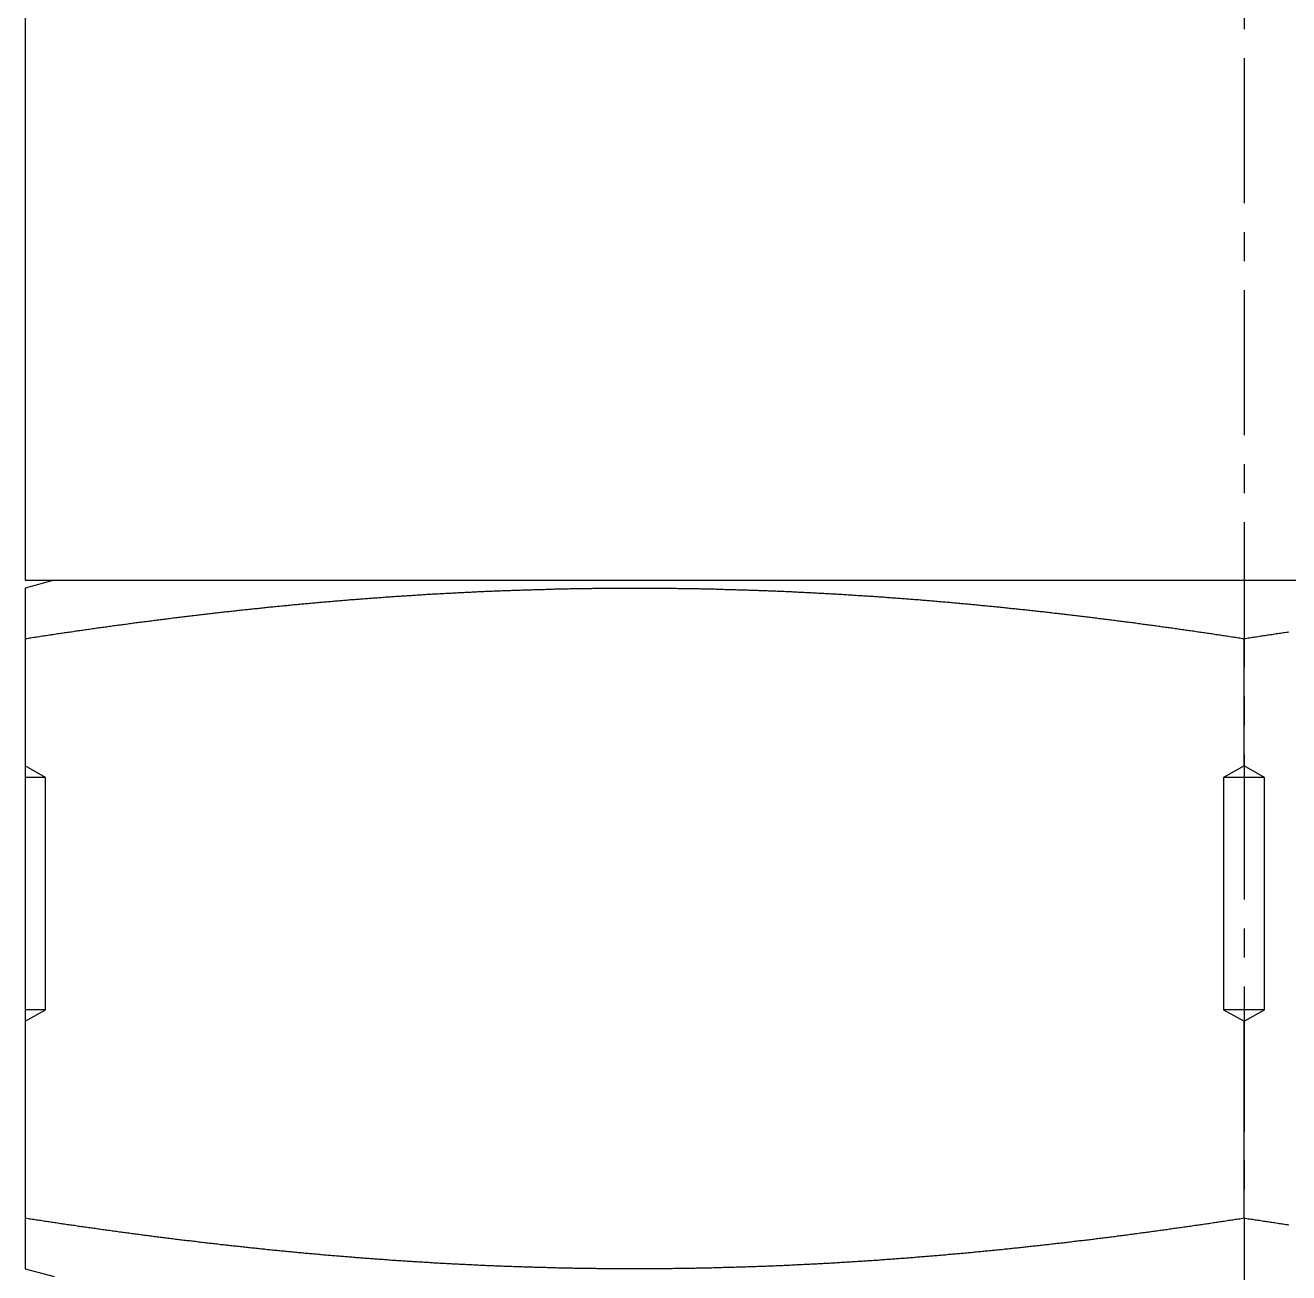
# Model space of a CAD drawing. Extents: x 0 to 125, y -16 to 90.
# Drawn here: x 102.9 to 113.79, y 15.21 to 25.96 of the extents above; entities that cross this region are included whole.
import ezdxf

# ---------------------------------------------------------------- set-up
doc = ezdxf.new("R2010")
doc.units = 0
doc.linetypes.add('CENTER', pattern=[2, 1.25, -0.25, 0.25, -0.25])
doc.layers.get('0').update_dxf_attribs({"linetype": 'CONTINUOUS'})
doc.layers.add('CENTER', color=1, linetype='CENTER')

msp = doc.modelspace()

# ---------------------------------------------------------------- linework, layer by layer
at = {"color": 7, "linetype": 'CONTINUOUS'}
for p, q in [((102.901, 31.377), (102.901, 21.177)), ((102.901, 21.177), (123.901, 21.177)), ((103.151, 21.177), (102.901, 21.11)), ((102.901, 21.11), (102.901, 15.244)), ((113.401, 19.577), (113.401, 20.675)), ((103.076, 19.477), (102.901, 19.577)), ((113.401, 19.577), (113.225, 19.477)), ((113.576, 19.477), (113.401, 19.577)), ((103.076, 19.477), (102.901, 19.477)), ((103.076, 17.477), (103.076, 19.477)), ((113.225, 19.477), (113.225, 17.477)), ((113.576, 19.477), (113.225, 19.477)), ((113.576, 17.477), (113.576, 19.477)), ((102.901, 17.377), (103.076, 17.477)), ((103.076, 17.477), (102.901, 17.477)), ((113.225, 17.477), (113.401, 17.377)), ((113.576, 17.477), (113.225, 17.477)), ((113.401, 17.377), (113.576, 17.477)), ((113.401, 15.679), (113.401, 17.377)), ((102.901, 15.244), (103.151, 15.177))]:
    msp.add_line(p, q, dxfattribs=at)
at = {"color": 7}
for points in [[(102.901, 20.674, 0), (102.913, 20.676, 0), (102.925, 20.678, 0), (102.937, 20.68, 0), (102.949, 20.682, 0), (102.961, 20.684, 0), (102.973, 20.686, 0), (102.985, 20.688, 0), (102.997, 20.689, 0), (103.009, 20.691, 0), (103.021, 20.693, 0), (103.033, 20.695, 0), (103.046, 20.697, 0), (103.058, 20.699, 0), (103.07, 20.7, 0), (103.082, 20.702, 0), (103.094, 20.704, 0), (103.106, 20.706, 0), (103.118, 20.708, 0), (103.13, 20.709, 0), (103.142, 20.711, 0), (103.154, 20.713, 0), (103.166, 20.715, 0), (103.179, 20.717, 0), (103.191, 20.718, 0), (103.203, 20.72, 0), (103.215, 20.722, 0), (103.227, 20.724, 0), (103.239, 20.726, 0), (103.251, 20.727, 0), (103.263, 20.729, 0), (103.275, 20.731, 0), (103.287, 20.733, 0), (103.299, 20.734, 0), (103.312, 20.736, 0), (103.324, 20.738, 0), (103.336, 20.74, 0), (103.348, 20.741, 0), (103.36, 20.743, 0), (103.372, 20.745, 0), (103.384, 20.747, 0), (103.396, 20.748, 0), (103.408, 20.75, 0), (103.42, 20.752, 0), (103.432, 20.754, 0), (103.445, 20.755, 0), (103.457, 20.757, 0), (103.469, 20.759, 0), (103.481, 20.761, 0), (103.493, 20.762, 0), (103.505, 20.764, 0), (103.517, 20.766, 0), (103.529, 20.767, 0), (103.541, 20.769, 0), (103.553, 20.771, 0), (103.566, 20.772, 0), (103.578, 20.774, 0), (103.59, 20.776, 0), (103.602, 20.777, 0), (103.614, 20.779, 0), (103.626, 20.781, 0), (103.638, 20.782, 0), (103.65, 20.784, 0), (103.662, 20.786, 0), (103.675, 20.787, 0), (103.687, 20.789, 0), (103.699, 20.791, 0), (103.711, 20.792, 0), (103.723, 20.794, 0), (103.735, 20.796, 0), (103.747, 20.797, 0), (103.759, 20.799, 0), (103.771, 20.8, 0), (103.784, 20.802, 0), (103.796, 20.804, 0), (103.808, 20.805, 0), (103.82, 20.807, 0), (103.832, 20.809, 0), (103.844, 20.81, 0), (103.856, 20.812, 0), (103.868, 20.813, 0), (103.88, 20.815, 0), (103.893, 20.817, 0), (103.905, 20.818, 0), (103.917, 20.82, 0), (103.929, 20.821, 0), (103.941, 20.823, 0), (103.953, 20.825, 0), (103.965, 20.826, 0), (103.977, 20.828, 0), (103.99, 20.829, 0), (104.002, 20.831, 0), (104.014, 20.832, 0), (104.026, 20.834, 0), (104.038, 20.835, 0), (104.05, 20.837, 0), (104.062, 20.838, 0), (104.074, 20.84, 0), (104.087, 20.842, 0), (104.099, 20.843, 0), (104.111, 20.845, 0), (104.123, 20.846, 0), (104.135, 20.848, 0), (104.147, 20.849, 0), (104.159, 20.851, 0), (104.171, 20.852, 0), (104.184, 20.854, 0), (104.196, 20.855, 0), (104.208, 20.857, 0), (104.22, 20.858, 0), (104.232, 20.86, 0), (104.244, 20.861, 0), (104.256, 20.863, 0), (104.268, 20.864, 0), (104.281, 20.866, 0), (104.293, 20.867, 0), (104.305, 20.869, 0), (104.317, 20.87, 0), (104.329, 20.871, 0), (104.341, 20.873, 0), (104.353, 20.874, 0), (104.366, 20.876, 0), (104.378, 20.877, 0), (104.39, 20.879, 0), (104.402, 20.88, 0), (104.414, 20.881, 0), (104.426, 20.883, 0), (104.438, 20.884, 0), (104.45, 20.886, 0), (104.463, 20.887, 0), (104.475, 20.889, 0), (104.487, 20.89, 0), (104.499, 20.891, 0), (104.511, 20.893, 0), (104.523, 20.894, 0), (104.535, 20.896, 0), (104.548, 20.897, 0), (104.56, 20.898, 0), (104.572, 20.9, 0), (104.584, 20.901, 0), (104.596, 20.902, 0), (104.608, 20.904, 0), (104.62, 20.905, 0), (104.633, 20.907, 0), (104.645, 20.908, 0), (104.657, 20.909, 0), (104.669, 20.911, 0), (104.681, 20.912, 0), (104.693, 20.913, 0), (104.705, 20.915, 0), (104.718, 20.916, 0), (104.73, 20.917, 0), (104.742, 20.919, 0), (104.754, 20.92, 0), (104.766, 20.921, 0), (104.778, 20.922, 0), (104.791, 20.924, 0), (104.803, 20.925, 0), (104.815, 20.926, 0), (104.827, 20.928, 0), (104.839, 20.929, 0), (104.851, 20.93, 0), (104.863, 20.932, 0), (104.876, 20.933, 0), (104.888, 20.934, 0), (104.9, 20.935, 0), (104.912, 20.937, 0), (104.924, 20.938, 0), (104.936, 20.939, 0), (104.949, 20.94, 0), (104.961, 20.942, 0), (104.973, 20.943, 0), (104.985, 20.944, 0), (104.997, 20.945, 0), (105.009, 20.947, 0), (105.021, 20.948, 0), (105.034, 20.949, 0), (105.046, 20.95, 0), (105.058, 20.951, 0), (105.07, 20.953, 0), (105.082, 20.954, 0), (105.094, 20.955, 0), (105.107, 20.956, 0), (105.119, 20.957, 0), (105.131, 20.959, 0), (105.143, 20.96, 0), (105.155, 20.961, 0), (105.167, 20.962, 0), (105.18, 20.963, 0), (105.192, 20.965, 0), (105.204, 20.966, 0), (105.216, 20.967, 0), (105.228, 20.968, 0), (105.24, 20.969, 0), (105.253, 20.97, 0), (105.265, 20.971, 0), (105.277, 20.973, 0), (105.289, 20.974, 0), (105.301, 20.975, 0), (105.313, 20.976, 0), (105.326, 20.977, 0), (105.338, 20.978, 0), (105.35, 20.979, 0), (105.362, 20.98, 0), (105.374, 20.982, 0), (105.386, 20.983, 0), (105.399, 20.984, 0), (105.411, 20.985, 0), (105.423, 20.986, 0), (105.435, 20.987, 0), (105.447, 20.988, 0), (105.459, 20.989, 0), (105.472, 20.99, 0), (105.484, 20.991, 0), (105.496, 20.992, 0), (105.508, 20.993, 0), (105.52, 20.994, 0), (105.533, 20.995, 0), (105.545, 20.997, 0), (105.557, 20.997, 0), (105.569, 20.999, 0), (105.581, 21, 0), (105.593, 21.001, 0), (105.606, 21.002, 0), (105.618, 21.003, 0), (105.63, 21.004, 0), (105.642, 21.005, 0), (105.654, 21.006, 0), (105.666, 21.007, 0), (105.679, 21.008, 0), (105.691, 21.009, 0), (105.703, 21.01, 0), (105.715, 21.011, 0), (105.727, 21.012, 0), (105.74, 21.012, 0), (105.752, 21.014, 0), (105.764, 21.015, 0), (105.776, 21.015, 0), (105.788, 21.016, 0), (105.801, 21.017, 0), (105.813, 21.018, 0), (105.825, 21.019, 0), (105.837, 21.02, 0), (105.849, 21.021, 0), (105.861, 21.022, 0), (105.874, 21.023, 0), (105.886, 21.024, 0), (105.898, 21.025, 0), (105.91, 21.026, 0), (105.922, 21.026, 0), (105.935, 21.027, 0), (105.947, 21.028, 0), (105.959, 21.029, 0), (105.971, 21.03, 0), (105.983, 21.031, 0), (105.995, 21.032, 0), (106.008, 21.033, 0), (106.02, 21.034, 0), (106.032, 21.034, 0), (106.044, 21.035, 0), (106.056, 21.036, 0), (106.069, 21.037, 0), (106.081, 21.038, 0), (106.093, 21.039, 0), (106.105, 21.04, 0), (106.117, 21.04, 0), (106.13, 21.041, 0), (106.142, 21.042, 0), (106.154, 21.043, 0), (106.166, 21.044, 0), (106.178, 21.044, 0), (106.191, 21.045, 0), (106.203, 21.046, 0), (106.215, 21.047, 0), (106.227, 21.047, 0), (106.239, 21.048, 0), (106.252, 21.049, 0), (106.264, 21.05, 0), (106.276, 21.051, 0), (106.288, 21.051, 0), (106.3, 21.052, 0), (106.313, 21.053, 0), (106.325, 21.054, 0), (106.337, 21.054, 0), (106.349, 21.055, 0), (106.361, 21.056, 0), (106.374, 21.056, 0), (106.386, 21.057, 0), (106.398, 21.058, 0), (106.41, 21.059, 0), (106.422, 21.059, 0), (106.435, 21.06, 0), (106.447, 21.061, 0), (106.459, 21.061, 0), (106.471, 21.062, 0), (106.483, 21.063, 0), (106.496, 21.064, 0), (106.508, 21.064, 0), (106.52, 21.065, 0), (106.532, 21.066, 0), (106.544, 21.066, 0), (106.557, 21.067, 0), (106.569, 21.067, 0), (106.581, 21.068, 0), (106.593, 21.069, 0), (106.605, 21.069, 0), (106.618, 21.07, 0), (106.63, 21.071, 0), (106.642, 21.071, 0), (106.654, 21.072, 0), (106.666, 21.073, 0), (106.679, 21.073, 0), (106.691, 21.074, 0), (106.703, 21.074, 0), (106.715, 21.075, 0), (106.727, 21.076, 0), (106.74, 21.076, 0), (106.752, 21.077, 0), (106.764, 21.077, 0), (106.776, 21.078, 0), (106.788, 21.078, 0), (106.801, 21.079, 0), (106.813, 21.079, 0), (106.825, 21.08, 0), (106.837, 21.081, 0), (106.85, 21.081, 0), (106.862, 21.082, 0), (106.874, 21.082, 0), (106.886, 21.083, 0), (106.898, 21.083, 0), (106.911, 21.084, 0), (106.923, 21.084, 0), (106.935, 21.085, 0), (106.947, 21.085, 0), (106.959, 21.086, 0), (106.972, 21.086, 0), (106.984, 21.087, 0), (106.996, 21.087, 0), (107.008, 21.088, 0), (107.02, 21.088, 0), (107.033, 21.089, 0), (107.045, 21.089, 0), (107.057, 21.09, 0), (107.069, 21.09, 0), (107.082, 21.09, 0), (107.094, 21.091, 0), (107.106, 21.091, 0), (107.118, 21.092, 0), (107.13, 21.092, 0), (107.143, 21.093, 0), (107.155, 21.093, 0), (107.167, 21.093, 0), (107.179, 21.094, 0), (107.191, 21.094, 0), (107.204, 21.095, 0), (107.216, 21.095, 0), (107.228, 21.095, 0), (107.24, 21.096, 0), (107.253, 21.096, 0), (107.265, 21.096, 0), (107.277, 21.097, 0), (107.289, 21.097, 0), (107.301, 21.098, 0), (107.314, 21.098, 0), (107.326, 21.098, 0), (107.338, 21.099, 0), (107.35, 21.099, 0), (107.362, 21.099, 0), (107.375, 21.099, 0), (107.387, 21.1, 0), (107.399, 21.1, 0), (107.411, 21.101, 0), (107.424, 21.101, 0), (107.436, 21.101, 0), (107.448, 21.101, 0), (107.46, 21.102, 0), (107.472, 21.102, 0), (107.485, 21.102, 0), (107.497, 21.102, 0), (107.509, 21.103, 0), (107.521, 21.103, 0), (107.534, 21.103, 0), (107.546, 21.104, 0), (107.558, 21.104, 0), (107.57, 21.104, 0), (107.582, 21.104, 0), (107.595, 21.105, 0), (107.607, 21.105, 0), (107.619, 21.105, 0), (107.631, 21.105, 0), (107.643, 21.105, 0), (107.656, 21.106, 0), (107.668, 21.106, 0), (107.68, 21.106, 0), (107.692, 21.106, 0), (107.705, 21.106, 0), (107.717, 21.107, 0), (107.729, 21.107, 0), (107.741, 21.107, 0), (107.753, 21.107, 0), (107.766, 21.107, 0), (107.778, 21.107, 0), (107.79, 21.108, 0), (107.802, 21.108, 0), (107.815, 21.108, 0), (107.827, 21.108, 0), (107.839, 21.108, 0), (107.851, 21.108, 0), (107.863, 21.108, 0), (107.876, 21.108, 0), (107.888, 21.109, 0), (107.9, 21.109, 0), (107.912, 21.109, 0), (107.925, 21.109, 0), (107.937, 21.109, 0), (107.949, 21.109, 0), (107.961, 21.109, 0), (107.973, 21.109, 0), (107.986, 21.109, 0), (107.998, 21.109, 0), (108.01, 21.109, 0), (108.022, 21.11, 0), (108.035, 21.11, 0), (108.047, 21.11, 0), (108.059, 21.11, 0), (108.071, 21.11, 0), (108.083, 21.11, 0), (108.096, 21.11, 0), (108.108, 21.11, 0), (108.12, 21.11, 0), (108.132, 21.11, 0), (108.145, 21.11, 0), (108.157, 21.11, 0), (108.169, 21.11, 0), (108.181, 21.11, 0), (108.193, 21.11, 0), (108.206, 21.11, 0), (108.218, 21.11, 0), (108.23, 21.11, 0), (108.242, 21.11, 0), (108.254, 21.11, 0), (108.267, 21.11, 0), (108.279, 21.11, 0), (108.291, 21.109, 0), (108.303, 21.109, 0), (108.316, 21.109, 0), (108.328, 21.109, 0), (108.34, 21.109, 0), (108.352, 21.109, 0), (108.364, 21.109, 0), (108.377, 21.109, 0), (108.389, 21.109, 0), (108.401, 21.109, 0), (108.413, 21.109, 0), (108.426, 21.108, 0), (108.438, 21.108, 0), (108.45, 21.108, 0), (108.462, 21.108, 0), (108.474, 21.108, 0), (108.487, 21.108, 0), (108.499, 21.108, 0), (108.511, 21.108, 0), (108.523, 21.107, 0), (108.536, 21.107, 0), (108.548, 21.107, 0), (108.56, 21.107, 0), (108.572, 21.107, 0), (108.584, 21.107, 0), (108.597, 21.106, 0), (108.609, 21.106, 0), (108.621, 21.106, 0), (108.633, 21.106, 0), (108.646, 21.106, 0), (108.658, 21.105, 0), (108.67, 21.105, 0), (108.682, 21.105, 0), (108.694, 21.105, 0), (108.707, 21.105, 0), (108.719, 21.104, 0), (108.731, 21.104, 0), (108.743, 21.104, 0), (108.756, 21.104, 0), (108.768, 21.103, 0), (108.78, 21.103, 0), (108.792, 21.103, 0), (108.804, 21.102, 0), (108.817, 21.102, 0), (108.829, 21.102, 0), (108.841, 21.102, 0), (108.853, 21.101, 0), (108.865, 21.101, 0), (108.878, 21.101, 0), (108.89, 21.101, 0), (108.902, 21.1, 0), (108.914, 21.1, 0), (108.927, 21.099, 0), (108.939, 21.099, 0), (108.951, 21.099, 0), (108.963, 21.099, 0), (108.975, 21.098, 0), (108.988, 21.098, 0), (109, 21.098, 0), (109.012, 21.097, 0), (109.024, 21.097, 0), (109.037, 21.096, 0), (109.049, 21.096, 0), (109.061, 21.096, 0), (109.073, 21.095, 0), (109.085, 21.095, 0), (109.098, 21.095, 0), (109.11, 21.094, 0), (109.122, 21.094, 0), (109.134, 21.093, 0), (109.146, 21.093, 0), (109.159, 21.093, 0), (109.171, 21.092, 0), (109.183, 21.092, 0), (109.195, 21.091, 0), (109.208, 21.091, 0), (109.22, 21.09, 0), (109.232, 21.09, 0), (109.244, 21.09, 0), (109.256, 21.089, 0), (109.269, 21.089, 0), (109.281, 21.088, 0), (109.293, 21.088, 0), (109.305, 21.087, 0), (109.317, 21.087, 0), (109.33, 21.086, 0), (109.342, 21.086, 0), (109.354, 21.085, 0), (109.366, 21.085, 0), (109.378, 21.084, 0), (109.391, 21.084, 0), (109.403, 21.083, 0), (109.415, 21.083, 0), (109.427, 21.082, 0), (109.44, 21.082, 0), (109.452, 21.081, 0), (109.464, 21.081, 0), (109.476, 21.08, 0), (109.488, 21.079, 0), (109.501, 21.079, 0), (109.513, 21.078, 0), (109.525, 21.078, 0), (109.537, 21.077, 0), (109.549, 21.077, 0), (109.562, 21.076, 0), (109.574, 21.076, 0), (109.586, 21.075, 0), (109.598, 21.074, 0), (109.61, 21.074, 0), (109.623, 21.073, 0), (109.635, 21.073, 0), (109.647, 21.072, 0), (109.659, 21.071, 0), (109.671, 21.071, 0), (109.684, 21.07, 0), (109.696, 21.069, 0), (109.708, 21.069, 0), (109.72, 21.068, 0), (109.732, 21.067, 0), (109.745, 21.067, 0), (109.757, 21.066, 0), (109.769, 21.066, 0), (109.781, 21.065, 0), (109.793, 21.064, 0), (109.806, 21.064, 0), (109.818, 21.063, 0), (109.83, 21.062, 0), (109.842, 21.061, 0), (109.855, 21.061, 0), (109.867, 21.06, 0), (109.879, 21.059, 0), (109.891, 21.059, 0), (109.903, 21.058, 0), (109.916, 21.057, 0), (109.928, 21.056, 0), (109.94, 21.056, 0), (109.952, 21.055, 0), (109.964, 21.054, 0), (109.976, 21.054, 0), (109.989, 21.053, 0), (110.001, 21.052, 0), (110.013, 21.051, 0), (110.025, 21.051, 0), (110.037, 21.05, 0), (110.05, 21.049, 0), (110.062, 21.048, 0), (110.074, 21.047, 0), (110.086, 21.047, 0), (110.098, 21.046, 0), (110.111, 21.045, 0), (110.123, 21.044, 0), (110.135, 21.044, 0), (110.147, 21.043, 0), (110.159, 21.042, 0), (110.172, 21.041, 0), (110.184, 21.04, 0), (110.196, 21.04, 0), (110.208, 21.039, 0), (110.22, 21.038, 0), (110.233, 21.037, 0), (110.245, 21.036, 0), (110.257, 21.035, 0), (110.269, 21.034, 0), (110.281, 21.034, 0), (110.294, 21.033, 0), (110.306, 21.032, 0), (110.318, 21.031, 0), (110.33, 21.03, 0), (110.342, 21.029, 0), (110.354, 21.028, 0), (110.367, 21.027, 0), (110.379, 21.026, 0), (110.391, 21.026, 0), (110.403, 21.025, 0), (110.415, 21.024, 0), (110.428, 21.023, 0), (110.44, 21.022, 0), (110.452, 21.021, 0), (110.464, 21.02, 0), (110.476, 21.019, 0), (110.489, 21.018, 0), (110.501, 21.017, 0), (110.513, 21.016, 0), (110.525, 21.015, 0), (110.537, 21.015, 0), (110.549, 21.014, 0), (110.562, 21.012, 0), (110.574, 21.012, 0), (110.586, 21.011, 0), (110.598, 21.01, 0), (110.61, 21.009, 0), (110.623, 21.008, 0), (110.635, 21.007, 0), (110.647, 21.006, 0), (110.659, 21.005, 0), (110.671, 21.004, 0), (110.683, 21.003, 0), (110.696, 21.002, 0), (110.708, 21.001, 0), (110.72, 21, 0), (110.732, 20.999, 0), (110.744, 20.998, 0), (110.757, 20.997, 0), (110.769, 20.995, 0), (110.781, 20.994, 0), (110.793, 20.993, 0), (110.805, 20.992, 0), (110.817, 20.991, 0), (110.83, 20.99, 0), (110.842, 20.989, 0), (110.854, 20.988, 0), (110.866, 20.987, 0), (110.878, 20.986, 0), (110.89, 20.985, 0), (110.903, 20.984, 0), (110.915, 20.983, 0), (110.927, 20.982, 0), (110.939, 20.98, 0), (110.951, 20.979, 0), (110.963, 20.978, 0), (110.976, 20.977, 0), (110.988, 20.976, 0), (111, 20.975, 0), (111.012, 20.974, 0), (111.024, 20.973, 0), (111.036, 20.971, 0), (111.049, 20.97, 0), (111.061, 20.969, 0), (111.073, 20.968, 0), (111.085, 20.967, 0), (111.097, 20.966, 0), (111.109, 20.965, 0), (111.122, 20.963, 0), (111.134, 20.962, 0), (111.146, 20.961, 0), (111.158, 20.96, 0), (111.17, 20.959, 0), (111.182, 20.957, 0), (111.195, 20.956, 0), (111.207, 20.955, 0), (111.219, 20.954, 0), (111.231, 20.953, 0), (111.243, 20.951, 0), (111.255, 20.95, 0), (111.268, 20.949, 0), (111.28, 20.948, 0), (111.292, 20.947, 0), (111.304, 20.945, 0), (111.316, 20.944, 0), (111.328, 20.943, 0), (111.341, 20.942, 0), (111.353, 20.94, 0), (111.365, 20.939, 0), (111.377, 20.938, 0), (111.389, 20.937, 0), (111.401, 20.935, 0), (111.413, 20.934, 0), (111.426, 20.933, 0), (111.438, 20.932, 0), (111.45, 20.93, 0), (111.462, 20.929, 0), (111.474, 20.928, 0), (111.486, 20.926, 0), (111.499, 20.925, 0), (111.511, 20.924, 0), (111.523, 20.922, 0), (111.535, 20.921, 0), (111.547, 20.92, 0), (111.559, 20.919, 0), (111.571, 20.917, 0), (111.584, 20.916, 0), (111.596, 20.915, 0), (111.608, 20.913, 0), (111.62, 20.912, 0), (111.632, 20.911, 0), (111.644, 20.909, 0), (111.656, 20.908, 0), (111.669, 20.907, 0), (111.681, 20.905, 0), (111.693, 20.904, 0), (111.705, 20.902, 0), (111.717, 20.901, 0), (111.729, 20.9, 0), (111.742, 20.898, 0), (111.754, 20.897, 0), (111.766, 20.895, 0), (111.778, 20.894, 0), (111.79, 20.893, 0), (111.802, 20.891, 0), (111.814, 20.89, 0), (111.826, 20.889, 0), (111.839, 20.887, 0), (111.851, 20.886, 0), (111.863, 20.884, 0), (111.875, 20.883, 0), (111.887, 20.881, 0), (111.899, 20.88, 0), (111.911, 20.879, 0), (111.924, 20.877, 0), (111.936, 20.876, 0), (111.948, 20.874, 0), (111.96, 20.873, 0), (111.972, 20.871, 0), (111.984, 20.87, 0), (111.996, 20.869, 0), (112.009, 20.867, 0), (112.021, 20.866, 0), (112.033, 20.864, 0), (112.045, 20.863, 0), (112.057, 20.861, 0), (112.069, 20.86, 0), (112.081, 20.858, 0), (112.093, 20.857, 0), (112.106, 20.855, 0), (112.118, 20.854, 0), (112.13, 20.852, 0), (112.142, 20.851, 0), (112.154, 20.849, 0), (112.166, 20.848, 0), (112.178, 20.846, 0), (112.19, 20.845, 0), (112.203, 20.843, 0), (112.215, 20.841, 0), (112.227, 20.84, 0), (112.239, 20.838, 0), (112.251, 20.837, 0), (112.263, 20.835, 0), (112.275, 20.834, 0), (112.287, 20.832, 0), (112.3, 20.831, 0), (112.312, 20.829, 0), (112.324, 20.828, 0), (112.336, 20.826, 0), (112.348, 20.825, 0), (112.36, 20.823, 0), (112.372, 20.821, 0), (112.384, 20.82, 0), (112.397, 20.818, 0), (112.409, 20.817, 0), (112.421, 20.815, 0), (112.433, 20.813, 0), (112.445, 20.812, 0), (112.457, 20.81, 0), (112.469, 20.809, 0), (112.481, 20.807, 0), (112.493, 20.805, 0), (112.506, 20.804, 0), (112.518, 20.802, 0), (112.53, 20.8, 0), (112.542, 20.799, 0), (112.554, 20.797, 0), (112.566, 20.796, 0), (112.578, 20.794, 0), (112.59, 20.792, 0), (112.602, 20.791, 0), (112.615, 20.789, 0), (112.627, 20.787, 0), (112.639, 20.786, 0), (112.651, 20.784, 0), (112.663, 20.782, 0), (112.675, 20.781, 0), (112.687, 20.779, 0), (112.699, 20.777, 0), (112.711, 20.776, 0), (112.724, 20.774, 0), (112.736, 20.772, 0), (112.748, 20.771, 0), (112.76, 20.769, 0), (112.772, 20.767, 0), (112.784, 20.766, 0), (112.796, 20.764, 0), (112.808, 20.762, 0), (112.82, 20.761, 0), (112.832, 20.759, 0), (112.845, 20.757, 0), (112.857, 20.755, 0), (112.869, 20.754, 0), (112.881, 20.752, 0), (112.893, 20.75, 0), (112.905, 20.748, 0), (112.917, 20.747, 0), (112.929, 20.745, 0), (112.941, 20.743, 0), (112.953, 20.741, 0), (112.966, 20.74, 0), (112.978, 20.738, 0), (112.99, 20.736, 0), (113.002, 20.734, 0), (113.014, 20.733, 0), (113.026, 20.731, 0), (113.038, 20.729, 0), (113.05, 20.727, 0), (113.062, 20.726, 0), (113.074, 20.724, 0), (113.086, 20.722, 0), (113.099, 20.72, 0), (113.111, 20.718, 0), (113.123, 20.717, 0), (113.135, 20.715, 0), (113.147, 20.713, 0), (113.159, 20.711, 0), (113.171, 20.709, 0), (113.183, 20.708, 0), (113.195, 20.706, 0), (113.207, 20.704, 0), (113.219, 20.702, 0), (113.231, 20.7, 0), (113.244, 20.699, 0), (113.256, 20.697, 0), (113.268, 20.695, 0), (113.28, 20.693, 0), (113.292, 20.691, 0), (113.304, 20.689, 0), (113.316, 20.688, 0), (113.328, 20.686, 0), (113.34, 20.684, 0), (113.352, 20.682, 0), (113.364, 20.68, 0), (113.376, 20.678, 0), (113.389, 20.676, 0), (113.401, 20.674, 0)], [(113.401, 20.674, 0), (113.413, 20.676, 0), (113.425, 20.678, 0), (113.437, 20.68, 0), (113.449, 20.682, 0), (113.461, 20.684, 0), (113.473, 20.686, 0), (113.485, 20.688, 0), (113.497, 20.689, 0), (113.509, 20.691, 0), (113.521, 20.693, 0), (113.533, 20.695, 0), (113.546, 20.697, 0), (113.558, 20.699, 0), (113.57, 20.7, 0), (113.582, 20.702, 0), (113.594, 20.704, 0), (113.606, 20.706, 0), (113.618, 20.708, 0), (113.63, 20.709, 0), (113.642, 20.711, 0), (113.654, 20.713, 0), (113.666, 20.715, 0), (113.679, 20.717, 0), (113.691, 20.718, 0), (113.703, 20.72, 0), (113.715, 20.722, 0), (113.727, 20.724, 0), (113.739, 20.726, 0), (113.751, 20.727, 0), (113.763, 20.729, 0), (113.775, 20.731, 0), (113.787, 20.733, 0)], [(113.401, 15.679, 0), (113.389, 15.677, 0), (113.376, 15.675, 0), (113.364, 15.673, 0), (113.352, 15.671, 0), (113.34, 15.67, 0), (113.328, 15.668, 0), (113.316, 15.666, 0), (113.304, 15.664, 0), (113.292, 15.662, 0), (113.28, 15.66, 0), (113.268, 15.659, 0), (113.256, 15.657, 0), (113.244, 15.655, 0), (113.231, 15.653, 0), (113.219, 15.651, 0), (113.207, 15.649, 0), (113.195, 15.648, 0), (113.183, 15.646, 0), (113.171, 15.644, 0), (113.159, 15.642, 0), (113.147, 15.64, 0), (113.135, 15.639, 0), (113.123, 15.637, 0), (113.111, 15.635, 0), (113.099, 15.633, 0), (113.086, 15.632, 0), (113.074, 15.63, 0), (113.062, 15.628, 0), (113.05, 15.626, 0), (113.038, 15.624, 0), (113.026, 15.623, 0), (113.014, 15.621, 0), (113.002, 15.619, 0), (112.99, 15.617, 0), (112.978, 15.616, 0), (112.966, 15.614, 0), (112.953, 15.612, 0), (112.941, 15.61, 0), (112.929, 15.609, 0), (112.917, 15.607, 0), (112.905, 15.605, 0), (112.893, 15.603, 0), (112.881, 15.602, 0), (112.869, 15.6, 0), (112.857, 15.598, 0), (112.845, 15.597, 0), (112.832, 15.595, 0), (112.82, 15.593, 0), (112.808, 15.591, 0), (112.796, 15.59, 0), (112.784, 15.588, 0), (112.772, 15.586, 0), (112.76, 15.585, 0), (112.748, 15.583, 0), (112.736, 15.581, 0), (112.724, 15.579, 0), (112.711, 15.578, 0), (112.699, 15.576, 0), (112.687, 15.574, 0), (112.675, 15.573, 0), (112.663, 15.571, 0), (112.651, 15.569, 0), (112.639, 15.568, 0), (112.627, 15.566, 0), (112.615, 15.565, 0), (112.602, 15.563, 0), (112.59, 15.561, 0), (112.578, 15.559, 0), (112.566, 15.558, 0), (112.554, 15.556, 0), (112.542, 15.555, 0), (112.53, 15.553, 0), (112.518, 15.551, 0), (112.506, 15.55, 0), (112.493, 15.548, 0), (112.481, 15.546, 0), (112.469, 15.545, 0), (112.457, 15.543, 0), (112.445, 15.542, 0), (112.433, 15.54, 0), (112.421, 15.539, 0), (112.409, 15.537, 0), (112.397, 15.535, 0), (112.384, 15.534, 0), (112.372, 15.532, 0), (112.36, 15.531, 0), (112.348, 15.529, 0), (112.336, 15.527, 0), (112.324, 15.526, 0), (112.312, 15.524, 0), (112.3, 15.523, 0), (112.287, 15.521, 0), (112.275, 15.52, 0), (112.263, 15.518, 0), (112.251, 15.517, 0), (112.239, 15.515, 0), (112.227, 15.514, 0), (112.215, 15.512, 0), (112.203, 15.51, 0), (112.19, 15.509, 0), (112.178, 15.507, 0), (112.166, 15.506, 0), (112.154, 15.504, 0), (112.142, 15.503, 0), (112.13, 15.501, 0), (112.118, 15.5, 0), (112.106, 15.498, 0), (112.093, 15.497, 0), (112.081, 15.495, 0), (112.069, 15.494, 0), (112.057, 15.492, 0), (112.045, 15.491, 0), (112.033, 15.489, 0), (112.021, 15.488, 0), (112.009, 15.486, 0), (111.996, 15.485, 0), (111.984, 15.484, 0), (111.972, 15.482, 0), (111.96, 15.481, 0), (111.948, 15.479, 0), (111.936, 15.478, 0), (111.924, 15.476, 0), (111.911, 15.475, 0), (111.899, 15.473, 0), (111.887, 15.472, 0), (111.875, 15.471, 0), (111.863, 15.469, 0), (111.851, 15.468, 0), (111.839, 15.466, 0), (111.826, 15.465, 0), (111.814, 15.463, 0), (111.802, 15.462, 0), (111.79, 15.461, 0), (111.778, 15.459, 0), (111.766, 15.458, 0), (111.754, 15.457, 0), (111.742, 15.455, 0), (111.729, 15.454, 0), (111.717, 15.452, 0), (111.705, 15.451, 0), (111.693, 15.45, 0), (111.681, 15.448, 0), (111.669, 15.447, 0), (111.656, 15.446, 0), (111.644, 15.444, 0), (111.632, 15.443, 0), (111.62, 15.442, 0), (111.608, 15.44, 0), (111.596, 15.439, 0), (111.584, 15.438, 0), (111.571, 15.436, 0), (111.559, 15.435, 0), (111.547, 15.434, 0), (111.535, 15.432, 0), (111.523, 15.431, 0), (111.511, 15.43, 0), (111.499, 15.428, 0), (111.486, 15.427, 0), (111.474, 15.426, 0), (111.462, 15.425, 0), (111.45, 15.423, 0), (111.438, 15.422, 0), (111.426, 15.421, 0), (111.413, 15.419, 0), (111.401, 15.418, 0), (111.389, 15.417, 0), (111.377, 15.416, 0), (111.365, 15.414, 0), (111.353, 15.413, 0), (111.341, 15.412, 0), (111.328, 15.411, 0), (111.316, 15.409, 0), (111.304, 15.408, 0), (111.292, 15.407, 0), (111.28, 15.406, 0), (111.268, 15.404, 0), (111.255, 15.403, 0), (111.243, 15.402, 0), (111.231, 15.401, 0), (111.219, 15.4, 0), (111.207, 15.398, 0), (111.195, 15.397, 0), (111.182, 15.396, 0), (111.17, 15.395, 0), (111.158, 15.394, 0), (111.146, 15.393, 0), (111.134, 15.391, 0), (111.122, 15.39, 0), (111.109, 15.389, 0), (111.097, 15.388, 0), (111.085, 15.387, 0), (111.073, 15.386, 0), (111.061, 15.384, 0), (111.049, 15.383, 0), (111.036, 15.382, 0), (111.024, 15.381, 0), (111.012, 15.38, 0), (111, 15.379, 0), (110.988, 15.377, 0), (110.976, 15.376, 0), (110.963, 15.375, 0), (110.951, 15.374, 0), (110.939, 15.373, 0), (110.927, 15.372, 0), (110.915, 15.371, 0), (110.903, 15.37, 0), (110.89, 15.369, 0), (110.878, 15.368, 0), (110.866, 15.367, 0), (110.854, 15.366, 0), (110.842, 15.364, 0), (110.83, 15.363, 0), (110.817, 15.362, 0), (110.805, 15.361, 0), (110.793, 15.36, 0), (110.781, 15.359, 0), (110.769, 15.358, 0), (110.757, 15.357, 0), (110.744, 15.356, 0), (110.732, 15.355, 0), (110.72, 15.354, 0), (110.708, 15.353, 0), (110.696, 15.352, 0), (110.683, 15.351, 0), (110.671, 15.35, 0), (110.659, 15.349, 0), (110.647, 15.348, 0), (110.635, 15.347, 0), (110.623, 15.346, 0), (110.61, 15.345, 0), (110.598, 15.344, 0), (110.586, 15.343, 0), (110.574, 15.342, 0), (110.562, 15.341, 0), (110.549, 15.34, 0), (110.537, 15.339, 0), (110.525, 15.338, 0), (110.513, 15.337, 0), (110.501, 15.336, 0), (110.489, 15.335, 0), (110.476, 15.334, 0), (110.464, 15.333, 0), (110.452, 15.332, 0), (110.44, 15.332, 0), (110.428, 15.331, 0), (110.415, 15.33, 0), (110.403, 15.329, 0), (110.391, 15.328, 0), (110.379, 15.327, 0), (110.367, 15.326, 0), (110.354, 15.325, 0), (110.342, 15.324, 0), (110.33, 15.323, 0), (110.318, 15.323, 0), (110.306, 15.322, 0), (110.294, 15.321, 0), (110.281, 15.32, 0), (110.269, 15.319, 0), (110.257, 15.318, 0), (110.245, 15.317, 0), (110.233, 15.316, 0), (110.22, 15.316, 0), (110.208, 15.315, 0), (110.196, 15.314, 0), (110.184, 15.313, 0), (110.172, 15.312, 0), (110.159, 15.312, 0), (110.147, 15.311, 0), (110.135, 15.31, 0), (110.123, 15.309, 0), (110.111, 15.308, 0), (110.098, 15.308, 0), (110.086, 15.307, 0), (110.074, 15.306, 0), (110.062, 15.305, 0), (110.05, 15.304, 0), (110.037, 15.304, 0), (110.025, 15.303, 0), (110.013, 15.302, 0), (110.001, 15.301, 0), (109.989, 15.301, 0), (109.977, 15.3, 0), (109.964, 15.299, 0), (109.952, 15.298, 0), (109.94, 15.298, 0), (109.928, 15.297, 0), (109.916, 15.296, 0), (109.903, 15.296, 0), (109.891, 15.295, 0), (109.879, 15.294, 0), (109.867, 15.293, 0), (109.855, 15.293, 0), (109.842, 15.292, 0), (109.83, 15.291, 0), (109.818, 15.291, 0), (109.806, 15.29, 0), (109.793, 15.289, 0), (109.781, 15.289, 0), (109.769, 15.288, 0), (109.757, 15.287, 0), (109.745, 15.287, 0), (109.732, 15.286, 0), (109.72, 15.285, 0), (109.708, 15.285, 0), (109.696, 15.284, 0), (109.684, 15.284, 0), (109.671, 15.283, 0), (109.659, 15.282, 0), (109.647, 15.282, 0), (109.635, 15.281, 0), (109.623, 15.28, 0), (109.61, 15.28, 0), (109.598, 15.279, 0), (109.586, 15.279, 0), (109.574, 15.278, 0), (109.562, 15.277, 0), (109.549, 15.277, 0), (109.537, 15.276, 0), (109.525, 15.276, 0), (109.513, 15.275, 0), (109.501, 15.275, 0), (109.488, 15.274, 0), (109.476, 15.274, 0), (109.464, 15.273, 0), (109.452, 15.272, 0), (109.44, 15.272, 0), (109.427, 15.271, 0), (109.415, 15.271, 0), (109.403, 15.27, 0), (109.391, 15.27, 0), (109.378, 15.269, 0), (109.366, 15.269, 0), (109.354, 15.268, 0), (109.342, 15.268, 0), (109.33, 15.267, 0), (109.317, 15.267, 0), (109.305, 15.266, 0), (109.293, 15.266, 0), (109.281, 15.265, 0), (109.269, 15.265, 0), (109.256, 15.264, 0), (109.244, 15.264, 0), (109.232, 15.264, 0), (109.22, 15.263, 0), (109.208, 15.263, 0), (109.195, 15.262, 0), (109.183, 15.262, 0), (109.171, 15.261, 0), (109.159, 15.261, 0), (109.146, 15.261, 0), (109.134, 15.26, 0), (109.122, 15.26, 0), (109.11, 15.259, 0), (109.098, 15.259, 0), (109.085, 15.259, 0), (109.073, 15.258, 0), (109.061, 15.258, 0), (109.049, 15.258, 0), (109.037, 15.257, 0), (109.024, 15.257, 0), (109.012, 15.256, 0), (109, 15.256, 0), (108.988, 15.256, 0), (108.975, 15.255, 0), (108.963, 15.255, 0), (108.951, 15.255, 0), (108.939, 15.254, 0), (108.927, 15.254, 0), (108.914, 15.254, 0), (108.902, 15.253, 0), (108.89, 15.253, 0), (108.878, 15.253, 0), (108.865, 15.252, 0), (108.853, 15.252, 0), (108.841, 15.252, 0), (108.829, 15.252, 0), (108.817, 15.251, 0), (108.804, 15.251, 0), (108.792, 15.251, 0), (108.78, 15.251, 0), (108.768, 15.25, 0), (108.756, 15.25, 0), (108.743, 15.25, 0), (108.731, 15.249, 0), (108.719, 15.249, 0), (108.707, 15.249, 0), (108.694, 15.249, 0), (108.682, 15.249, 0), (108.67, 15.248, 0), (108.658, 15.248, 0), (108.646, 15.248, 0), (108.633, 15.248, 0), (108.621, 15.248, 0), (108.609, 15.247, 0), (108.597, 15.247, 0), (108.584, 15.247, 0), (108.572, 15.247, 0), (108.56, 15.247, 0), (108.548, 15.246, 0), (108.536, 15.246, 0), (108.523, 15.246, 0), (108.511, 15.246, 0), (108.499, 15.246, 0), (108.487, 15.246, 0), (108.474, 15.245, 0), (108.462, 15.245, 0), (108.45, 15.245, 0), (108.438, 15.245, 0), (108.426, 15.245, 0), (108.413, 15.245, 0), (108.401, 15.245, 0), (108.389, 15.245, 0), (108.377, 15.245, 0), (108.364, 15.245, 0), (108.352, 15.244, 0), (108.34, 15.244, 0), (108.328, 15.244, 0), (108.316, 15.244, 0), (108.303, 15.244, 0), (108.291, 15.244, 0), (108.279, 15.244, 0), (108.267, 15.244, 0), (108.254, 15.244, 0), (108.242, 15.244, 0), (108.23, 15.244, 0), (108.218, 15.244, 0), (108.206, 15.244, 0), (108.193, 15.244, 0), (108.181, 15.244, 0), (108.169, 15.244, 0), (108.157, 15.244, 0), (108.145, 15.244, 0), (108.132, 15.244, 0), (108.12, 15.244, 0), (108.108, 15.244, 0), (108.096, 15.244, 0), (108.083, 15.244, 0), (108.071, 15.244, 0), (108.059, 15.244, 0), (108.047, 15.244, 0), (108.035, 15.244, 0), (108.022, 15.244, 0), (108.01, 15.244, 0), (107.998, 15.244, 0), (107.986, 15.244, 0), (107.973, 15.244, 0), (107.961, 15.244, 0), (107.949, 15.244, 0), (107.937, 15.245, 0), (107.925, 15.245, 0), (107.912, 15.245, 0), (107.9, 15.245, 0), (107.888, 15.245, 0), (107.876, 15.245, 0), (107.863, 15.245, 0), (107.851, 15.245, 0), (107.839, 15.245, 0), (107.827, 15.245, 0), (107.815, 15.246, 0), (107.802, 15.246, 0), (107.79, 15.246, 0), (107.778, 15.246, 0), (107.766, 15.246, 0), (107.753, 15.246, 0), (107.741, 15.247, 0), (107.729, 15.247, 0), (107.717, 15.247, 0), (107.705, 15.247, 0), (107.692, 15.247, 0), (107.68, 15.248, 0), (107.668, 15.248, 0), (107.656, 15.248, 0), (107.643, 15.248, 0), (107.631, 15.248, 0), (107.619, 15.249, 0), (107.607, 15.249, 0), (107.595, 15.249, 0), (107.582, 15.249, 0), (107.57, 15.249, 0), (107.558, 15.25, 0), (107.546, 15.25, 0), (107.534, 15.25, 0), (107.521, 15.251, 0), (107.509, 15.251, 0), (107.497, 15.251, 0), (107.485, 15.251, 0), (107.472, 15.252, 0), (107.46, 15.252, 0), (107.448, 15.252, 0), (107.436, 15.252, 0), (107.424, 15.253, 0), (107.411, 15.253, 0), (107.399, 15.253, 0), (107.387, 15.254, 0), (107.375, 15.254, 0), (107.362, 15.254, 0), (107.35, 15.255, 0), (107.338, 15.255, 0), (107.326, 15.255, 0), (107.314, 15.256, 0), (107.301, 15.256, 0), (107.289, 15.256, 0), (107.277, 15.257, 0), (107.265, 15.257, 0), (107.253, 15.258, 0), (107.24, 15.258, 0), (107.228, 15.258, 0), (107.216, 15.259, 0), (107.204, 15.259, 0), (107.191, 15.259, 0), (107.179, 15.26, 0), (107.167, 15.26, 0), (107.155, 15.261, 0), (107.143, 15.261, 0), (107.13, 15.261, 0), (107.118, 15.262, 0), (107.106, 15.262, 0), (107.094, 15.263, 0), (107.082, 15.263, 0), (107.069, 15.264, 0), (107.057, 15.264, 0), (107.045, 15.264, 0), (107.033, 15.265, 0), (107.02, 15.265, 0), (107.008, 15.266, 0), (106.996, 15.266, 0), (106.984, 15.267, 0), (106.972, 15.267, 0), (106.959, 15.268, 0), (106.947, 15.268, 0), (106.935, 15.269, 0), (106.923, 15.269, 0), (106.911, 15.27, 0), (106.898, 15.27, 0), (106.886, 15.271, 0), (106.874, 15.271, 0), (106.862, 15.272, 0), (106.85, 15.272, 0), (106.837, 15.273, 0), (106.825, 15.274, 0), (106.813, 15.274, 0), (106.801, 15.275, 0), (106.788, 15.275, 0), (106.776, 15.276, 0), (106.764, 15.276, 0), (106.752, 15.277, 0), (106.74, 15.277, 0), (106.727, 15.278, 0), (106.715, 15.279, 0), (106.703, 15.279, 0), (106.691, 15.28, 0), (106.679, 15.28, 0), (106.666, 15.281, 0), (106.654, 15.282, 0), (106.642, 15.282, 0), (106.63, 15.283, 0), (106.618, 15.284, 0), (106.605, 15.284, 0), (106.593, 15.285, 0), (106.581, 15.285, 0), (106.569, 15.286, 0), (106.557, 15.287, 0), (106.544, 15.287, 0), (106.532, 15.288, 0), (106.52, 15.289, 0), (106.508, 15.289, 0), (106.496, 15.29, 0), (106.483, 15.291, 0), (106.471, 15.291, 0), (106.459, 15.292, 0), (106.447, 15.293, 0), (106.435, 15.293, 0), (106.422, 15.294, 0), (106.41, 15.295, 0), (106.398, 15.296, 0), (106.386, 15.296, 0), (106.374, 15.297, 0), (106.361, 15.298, 0), (106.349, 15.298, 0), (106.337, 15.299, 0), (106.325, 15.3, 0), (106.313, 15.301, 0), (106.3, 15.301, 0), (106.288, 15.302, 0), (106.276, 15.303, 0), (106.264, 15.304, 0), (106.252, 15.304, 0), (106.239, 15.305, 0), (106.227, 15.306, 0), (106.215, 15.307, 0), (106.203, 15.308, 0), (106.191, 15.308, 0), (106.178, 15.309, 0), (106.166, 15.31, 0), (106.154, 15.311, 0), (106.142, 15.312, 0), (106.13, 15.312, 0), (106.117, 15.313, 0), (106.105, 15.314, 0), (106.093, 15.315, 0), (106.081, 15.316, 0), (106.069, 15.316, 0), (106.056, 15.317, 0), (106.044, 15.318, 0), (106.032, 15.319, 0), (106.02, 15.32, 0), (106.008, 15.321, 0), (105.996, 15.322, 0), (105.983, 15.323, 0), (105.971, 15.323, 0), (105.959, 15.324, 0), (105.947, 15.325, 0), (105.935, 15.326, 0), (105.922, 15.327, 0), (105.91, 15.328, 0), (105.898, 15.329, 0), (105.886, 15.33, 0), (105.874, 15.331, 0), (105.861, 15.332, 0), (105.849, 15.332, 0), (105.837, 15.333, 0), (105.825, 15.334, 0), (105.813, 15.335, 0), (105.801, 15.336, 0), (105.788, 15.337, 0), (105.776, 15.338, 0), (105.764, 15.339, 0), (105.752, 15.34, 0), (105.74, 15.341, 0), (105.727, 15.342, 0), (105.715, 15.343, 0), (105.703, 15.344, 0), (105.691, 15.345, 0), (105.679, 15.346, 0), (105.666, 15.347, 0), (105.654, 15.348, 0), (105.642, 15.349, 0), (105.63, 15.35, 0), (105.618, 15.351, 0), (105.606, 15.352, 0), (105.593, 15.353, 0), (105.581, 15.354, 0), (105.569, 15.355, 0), (105.557, 15.356, 0), (105.545, 15.357, 0), (105.533, 15.358, 0), (105.52, 15.359, 0), (105.508, 15.36, 0), (105.496, 15.361, 0), (105.484, 15.362, 0), (105.472, 15.363, 0), (105.459, 15.364, 0), (105.447, 15.365, 0), (105.435, 15.367, 0), (105.423, 15.368, 0), (105.411, 15.369, 0), (105.399, 15.37, 0), (105.386, 15.371, 0), (105.374, 15.372, 0), (105.362, 15.373, 0), (105.35, 15.374, 0), (105.338, 15.375, 0), (105.326, 15.376, 0), (105.313, 15.377, 0), (105.301, 15.379, 0), (105.289, 15.38, 0), (105.277, 15.381, 0), (105.265, 15.382, 0), (105.253, 15.383, 0), (105.24, 15.384, 0), (105.228, 15.386, 0), (105.216, 15.387, 0), (105.204, 15.388, 0), (105.192, 15.389, 0), (105.18, 15.39, 0), (105.167, 15.391, 0), (105.155, 15.393, 0), (105.143, 15.394, 0), (105.131, 15.395, 0), (105.119, 15.396, 0), (105.107, 15.397, 0), (105.094, 15.398, 0), (105.082, 15.4, 0), (105.07, 15.401, 0), (105.058, 15.402, 0), (105.046, 15.403, 0), (105.034, 15.405, 0), (105.021, 15.406, 0), (105.009, 15.407, 0), (104.997, 15.408, 0), (104.985, 15.409, 0), (104.973, 15.411, 0), (104.961, 15.412, 0), (104.949, 15.413, 0), (104.936, 15.414, 0), (104.924, 15.416, 0), (104.912, 15.417, 0), (104.9, 15.418, 0), (104.888, 15.419, 0), (104.876, 15.421, 0), (104.863, 15.422, 0), (104.851, 15.423, 0), (104.839, 15.425, 0), (104.827, 15.426, 0), (104.815, 15.427, 0), (104.803, 15.428, 0), (104.791, 15.43, 0), (104.778, 15.431, 0), (104.766, 15.432, 0), (104.754, 15.434, 0), (104.742, 15.435, 0), (104.73, 15.436, 0), (104.718, 15.438, 0), (104.705, 15.439, 0), (104.693, 15.44, 0), (104.681, 15.442, 0), (104.669, 15.443, 0), (104.657, 15.444, 0), (104.645, 15.446, 0), (104.633, 15.447, 0), (104.62, 15.448, 0), (104.608, 15.45, 0), (104.596, 15.451, 0), (104.584, 15.452, 0), (104.572, 15.454, 0), (104.56, 15.455, 0), (104.548, 15.457, 0), (104.535, 15.458, 0), (104.523, 15.459, 0), (104.511, 15.461, 0), (104.499, 15.462, 0), (104.487, 15.463, 0), (104.475, 15.465, 0), (104.463, 15.466, 0), (104.45, 15.468, 0), (104.438, 15.469, 0), (104.426, 15.471, 0), (104.414, 15.472, 0), (104.402, 15.473, 0), (104.39, 15.475, 0), (104.378, 15.476, 0), (104.366, 15.478, 0), (104.353, 15.479, 0), (104.341, 15.481, 0), (104.329, 15.482, 0), (104.317, 15.484, 0), (104.305, 15.485, 0), (104.293, 15.486, 0), (104.281, 15.488, 0), (104.268, 15.489, 0), (104.256, 15.491, 0), (104.244, 15.492, 0), (104.232, 15.494, 0), (104.22, 15.495, 0), (104.208, 15.497, 0), (104.196, 15.498, 0), (104.184, 15.5, 0), (104.171, 15.501, 0), (104.159, 15.503, 0), (104.147, 15.504, 0), (104.135, 15.506, 0), (104.123, 15.507, 0), (104.111, 15.509, 0), (104.099, 15.51, 0), (104.087, 15.512, 0), (104.074, 15.514, 0), (104.062, 15.515, 0), (104.05, 15.517, 0), (104.038, 15.518, 0), (104.026, 15.52, 0), (104.014, 15.521, 0), (104.002, 15.523, 0), (103.99, 15.524, 0), (103.977, 15.526, 0), (103.965, 15.527, 0), (103.953, 15.529, 0), (103.941, 15.531, 0), (103.929, 15.532, 0), (103.917, 15.534, 0), (103.905, 15.535, 0), (103.893, 15.537, 0), (103.88, 15.539, 0), (103.868, 15.54, 0), (103.856, 15.542, 0), (103.844, 15.543, 0), (103.832, 15.545, 0), (103.82, 15.546, 0), (103.808, 15.548, 0), (103.796, 15.55, 0), (103.784, 15.551, 0), (103.771, 15.553, 0), (103.759, 15.555, 0), (103.747, 15.556, 0), (103.735, 15.558, 0), (103.723, 15.559, 0), (103.711, 15.561, 0), (103.699, 15.563, 0), (103.687, 15.565, 0), (103.675, 15.566, 0), (103.662, 15.568, 0), (103.65, 15.569, 0), (103.638, 15.571, 0), (103.626, 15.573, 0), (103.614, 15.575, 0), (103.602, 15.576, 0), (103.59, 15.578, 0), (103.578, 15.579, 0), (103.566, 15.581, 0), (103.554, 15.583, 0), (103.541, 15.585, 0), (103.529, 15.586, 0), (103.517, 15.588, 0), (103.505, 15.59, 0), (103.493, 15.591, 0), (103.481, 15.593, 0), (103.469, 15.595, 0), (103.457, 15.597, 0), (103.445, 15.598, 0), (103.432, 15.6, 0), (103.42, 15.602, 0), (103.408, 15.603, 0), (103.396, 15.605, 0), (103.384, 15.607, 0), (103.372, 15.609, 0), (103.36, 15.61, 0), (103.348, 15.612, 0), (103.336, 15.614, 0), (103.324, 15.616, 0), (103.312, 15.617, 0), (103.299, 15.619, 0), (103.287, 15.621, 0), (103.275, 15.623, 0), (103.263, 15.624, 0), (103.251, 15.626, 0), (103.239, 15.628, 0), (103.227, 15.63, 0), (103.215, 15.632, 0), (103.203, 15.633, 0), (103.191, 15.635, 0), (103.179, 15.637, 0), (103.166, 15.639, 0), (103.154, 15.64, 0), (103.142, 15.642, 0), (103.13, 15.644, 0), (103.118, 15.646, 0), (103.106, 15.648, 0), (103.094, 15.649, 0), (103.082, 15.651, 0), (103.07, 15.653, 0), (103.058, 15.655, 0), (103.046, 15.657, 0), (103.033, 15.659, 0), (103.021, 15.66, 0), (103.009, 15.662, 0), (102.997, 15.664, 0), (102.985, 15.666, 0), (102.973, 15.668, 0), (102.961, 15.67, 0), (102.949, 15.671, 0), (102.937, 15.673, 0), (102.925, 15.675, 0), (102.913, 15.677, 0), (102.901, 15.679, 0)], [(113.787, 15.621, 0), (113.775, 15.623, 0), (113.763, 15.624, 0), (113.751, 15.626, 0), (113.739, 15.628, 0), (113.727, 15.63, 0), (113.715, 15.632, 0), (113.703, 15.633, 0), (113.691, 15.635, 0), (113.679, 15.637, 0), (113.666, 15.639, 0), (113.654, 15.64, 0), (113.642, 15.642, 0), (113.63, 15.644, 0), (113.618, 15.646, 0), (113.606, 15.648, 0), (113.594, 15.649, 0), (113.582, 15.651, 0), (113.57, 15.653, 0), (113.558, 15.655, 0), (113.546, 15.657, 0), (113.533, 15.659, 0), (113.521, 15.66, 0), (113.509, 15.662, 0), (113.497, 15.664, 0), (113.485, 15.666, 0), (113.473, 15.668, 0), (113.461, 15.67, 0), (113.449, 15.671, 0), (113.437, 15.673, 0), (113.425, 15.675, 0), (113.413, 15.677, 0), (113.401, 15.679, 0)]]:
    msp.add_polyline3d(points, dxfattribs=at)
at = {"layer": 'CENTER', "color": 1, "linetype": 'CENTER'}
msp.add_line((113.401, 53.677), (113.401, 1.177), dxfattribs=at)

doc.saveas('drawing.dxf')
